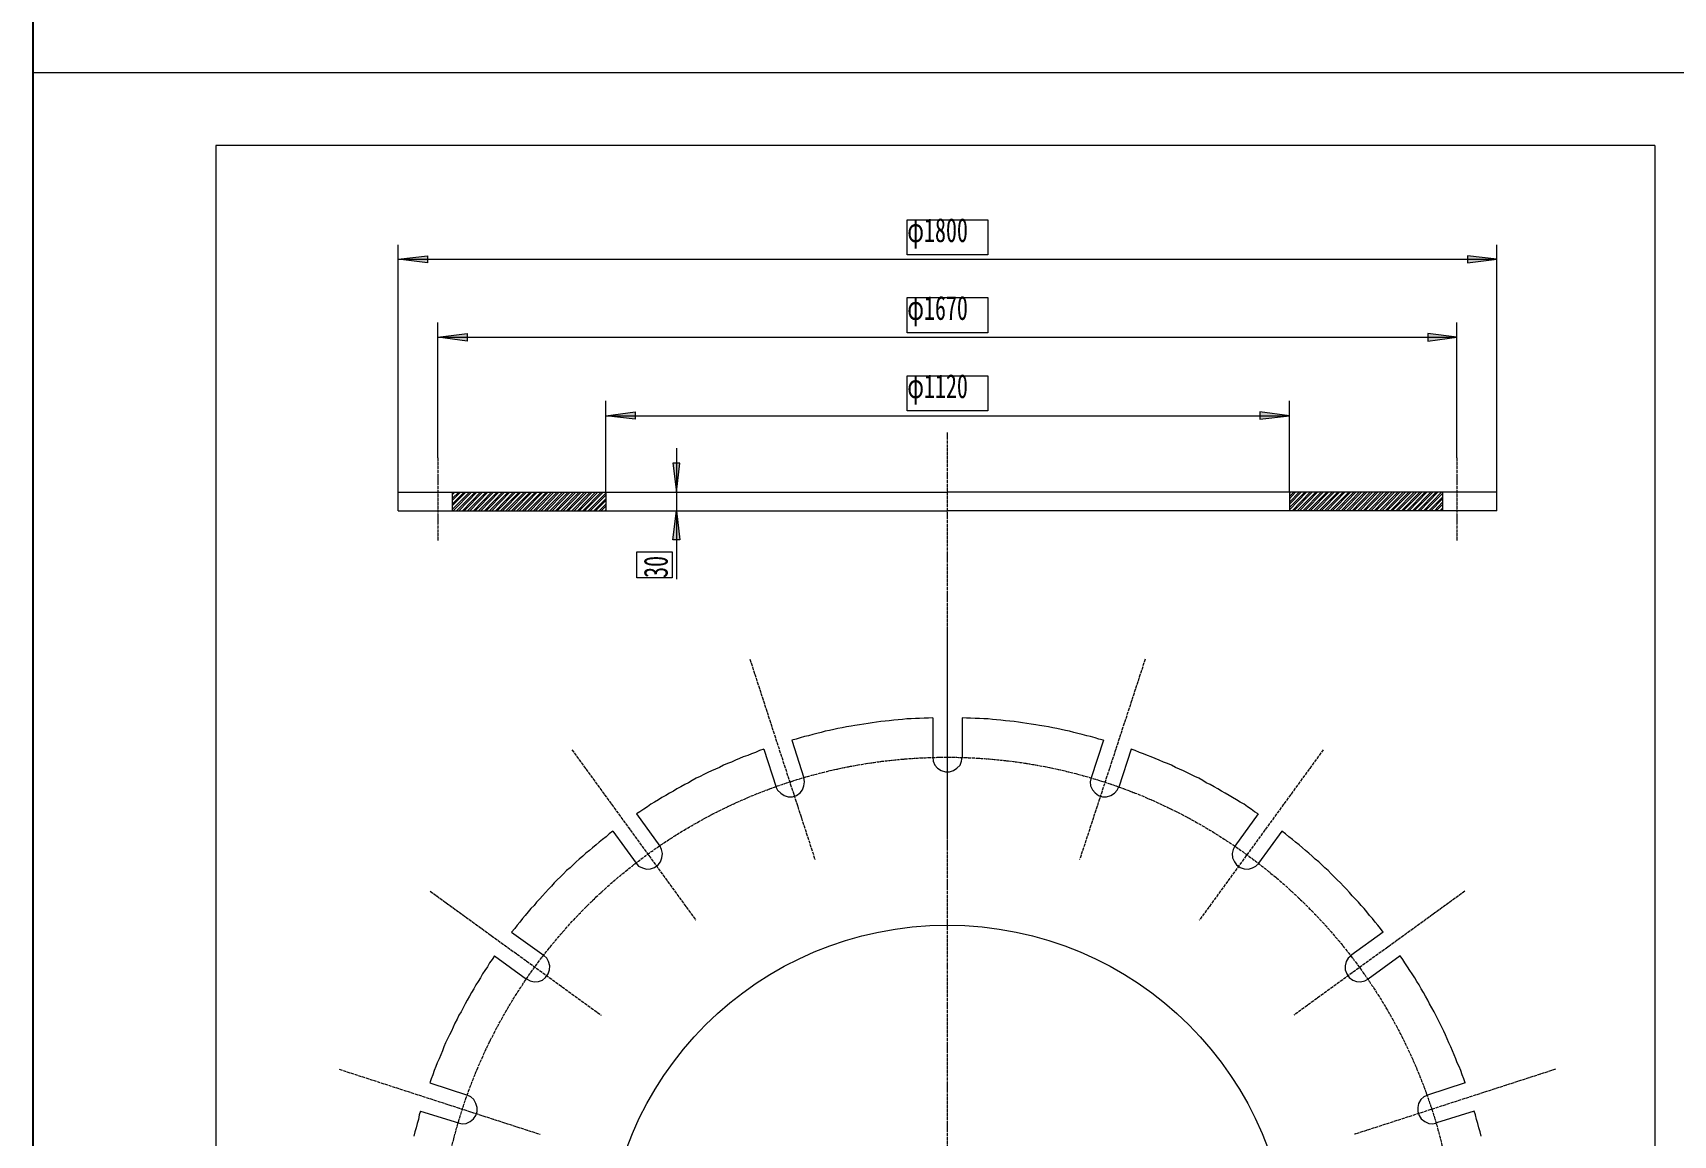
# Model space of a CAD drawing. Header units: millimetres. Extents: x -23892 to 57527, y -540 to 34444.
# Drawn here: x 24189 to 33067, y 17238 to 23207 of the extents above; entities that cross this region are included whole.
import ezdxf

# ---------------------------------------------------------------- set-up
doc = ezdxf.new("R2010")
doc.units = ezdxf.units.MM
for name, pattern in [('AI-Linetype-1', [21.479999, 16.98, -2.1, 0.3, -2.1]), ('AI-Linetype-14', [21.479999, 16.98, -2.1, 0.3, -2.1]), ('AI-Linetype-15', [21.479999, 16.98, -2.1, 0.3, -2.1]), ('AI-Linetype-16', [21.479999, 16.98, -2.1, 0.3, -2.1]), ('AI-Linetype-17', [21.479999, 16.98, -2.1, 0.3, -2.1]), ('AI-Linetype-18', [21.479999, 16.98, -2.1, 0.3, -2.1]), ('AI-Linetype-19', [21.479999, 16.98, -2.1, 0.3, -2.1]), ('AI-Linetype-2', [21.479999, 16.98, -2.1, 0.3, -2.1]), ('AI-Linetype-20', [21.479999, 16.98, -2.1, 0.3, -2.1]), ('AI-Linetype-21', [21.479999, 16.98, -2.1, 0.3, -2.1]), ('AI-Linetype-22', [21.479999, 16.98, -2.1, 0.3, -2.1]), ('AI-Linetype-24', [21.479999, 16.98, -2.1, 0.3, -2.1]), ('AI-Linetype-25', [21.479999, 16.98, -2.1, 0.3, -2.1]), ('AI-Linetype-26', [21.479999, 16.98, -2.1, 0.3, -2.1])]:
    doc.linetypes.add(name, pattern=pattern)
doc.layers.add('CAXA3', color=7, linetype='Continuous', lineweight=25)
doc.layers.add('图层 1', color=7, linetype='Continuous')
doc.styles.get("Standard").update_dxf_attribs({"font": ''})
doc.styles.get('Standard').set_extended_font_data('FangSong')

msp = doc.modelspace()

# ---------------------------------------------------------------- hatches: boundary and pattern name
at = {"layer": '图层 1', "lineweight": 0}
for points in [[(26325.4093, 21999.8562), (26325.4093, 21961.7841), (26165.9945, 21980.8201)], [(31953.1868, 21999.8562), (31953.1868, 21961.7841), (32112.6017, 21980.8201)], [(26539.5891, 21578.6618), (26539.5891, 21538.2077), (26380.1355, 21559.6257)], [(31739.007, 21578.6618), (31739.007, 21538.2077), (31896.0593, 21559.6257)], [(27448.5945, 21155.0854), (27448.5945, 21114.6313), (27289.1409, 21133.6868)], [(30830.0016, 21155.0854), (30830.0016, 21114.6313), (30989.4552, 21133.6868)], [(27691.3187, 20876.671), (27653.2466, 20876.671), (27672.2633, 20719.6187)], [(27691.3187, 20462.6223), (27653.2466, 20462.6223), (27672.2633, 20619.6746)]]:
    msp.add_hatch(color=7, dxfattribs=at).paths.add_polyline_path(points)

# ---------------------------------------------------------------- linework, layer by layer
at = {"layer": 'CAXA3', "linetype": 'Continuous', "lineweight": 25}
msp.add_line((24188.5301, 32814.3481), (24188.5301, -539.7596), dxfattribs=at)
at = {"layer": '图层 1', "color": 7, "lineweight": 0, "true_color": 0xffffff}
for p, q in [((24188.5301, -539.7596), (24188.5301, 22992.1516)), ((24188.5301, 22992.1516), (57526.7776, 22992.1516)), ((25178.4436, 22597.139), (25178.4436, 11424.8933)), ((32966.8809, 22597.139), (25178.4436, 22597.139)), ((32966.8809, 22597.139), (32966.8809, 11424.8933)), ((26165.9945, 20619.6746), (26165.9945, 22059.3463)), ((32112.6017, 20719.6187), (32112.6017, 22059.3463)), ((26165.9945, 21980.8201), (26325.4093, 21999.8562)), ((26165.9945, 21980.8201), (32112.6017, 21980.8201)), ((26325.4093, 21961.7841), (26165.9945, 21980.8201)), ((26325.4093, 21999.8562), (26325.4093, 21961.7841)), ((31953.1868, 21999.8562), (31953.1868, 21961.7841)), ((32112.6017, 21980.8201), (31953.1868, 21999.8562)), ((31953.1868, 21961.7841), (32112.6017, 21980.8201)), ((26380.1355, 20905.2348), (26380.1355, 21638.1518)), ((26380.1355, 21559.6257), (26539.5891, 21578.6618)), ((26539.5891, 21578.6618), (26539.5891, 21538.2077)), ((31739.007, 21578.6618), (31739.007, 21538.2077)), ((31896.0593, 21559.6257), (31739.007, 21578.6618)), ((31896.0593, 20905.2348), (31896.0593, 21638.1518)), ((26380.1355, 21559.6257), (31896.0593, 21559.6257)), ((26539.5891, 21538.2077), (26380.1355, 21559.6257)), ((31739.007, 21538.2077), (31896.0593, 21559.6257)), ((27289.1409, 20719.6187), (27289.1409, 21214.5755)), ((27289.1409, 21133.6868), (27448.5945, 21155.0854)), ((27289.1409, 21133.6868), (30989.4552, 21133.6868)), ((27448.5945, 21114.6313), (27289.1409, 21133.6868)), ((27448.5945, 21155.0854), (27448.5945, 21114.6313)), ((30830.0016, 21155.0854), (30830.0016, 21114.6313)), ((30989.4552, 21133.6868), (30830.0016, 21155.0854)), ((30830.0016, 21114.6313), (30989.4552, 21133.6868)), ((30989.4552, 20719.6187), (30989.4552, 21214.5755)), ((27672.2633, 20957.5791), (27672.2633, 20248.4619)), ((27691.3187, 20876.671), (27653.2466, 20876.671)), ((27653.2466, 20876.671), (27672.2633, 20719.6187)), ((27672.2633, 20719.6187), (27691.3187, 20876.671)), ((26165.9945, 20619.6746), (26165.9945, 20719.6187)), ((26165.9945, 20719.6187), (29138.0974, 20719.6187)), ((26165.9945, 20719.6187), (27750.8088, 20719.6187)), ((26458.681, 20719.6187), (26458.681, 20619.6746)), ((26458.681, 20645.8564), (26532.424, 20719.6187)), ((26458.681, 20674.4202), (26503.8796, 20719.6187)), ((26458.681, 20705.3465), (26472.9339, 20719.6187)), ((26458.681, 20626.8204), (26551.4794, 20719.6187)), ((26458.681, 20655.3842), (26522.935, 20719.6187)), ((26458.681, 20686.3105), (26494.3519, 20719.6187)), ((26458.681, 20714.8742), (26463.4449, 20719.6187)), ((26463.4449, 20619.6746), (26563.3697, 20719.6187)), ((26482.4616, 20619.6746), (26582.4251, 20719.6187)), ((26494.3519, 20619.6746), (26591.914, 20719.6187)), ((26513.4073, 20619.6746), (26610.9695, 20719.6187)), ((26522.935, 20619.6746), (26622.8597, 20719.6187)), ((26541.9517, 20619.6746), (26641.9152, 20719.6187)), ((26553.8419, 20619.6746), (26651.4041, 20719.6187)), ((26572.8974, 20619.6746), (26670.4596, 20719.6187)), ((26582.4251, 20619.6746), (26682.3498, 20719.6187)), ((26601.4418, 20619.6746), (26701.4052, 20719.6187)), ((26613.332, 20619.6746), (26710.8942, 20719.6187)), ((26632.3874, 20619.6746), (26729.9496, 20719.6187)), ((26641.9152, 20619.6746), (26741.8399, 20719.6187)), ((26660.9318, 20619.6746), (26760.8953, 20719.6187)), ((26672.8221, 20619.6746), (26770.3843, 20719.6187)), ((26691.8775, 20619.6746), (26789.4397, 20719.6187)), ((26701.4052, 20619.6746), (26801.33, 20719.6187)), ((26720.4219, 20619.6746), (26820.3854, 20719.6187)), ((26729.9496, 20619.6746), (26829.8744, 20719.6187)), ((26749.0051, 20619.6746), (26848.9298, 20719.6187)), ((26760.8953, 20619.6746), (26860.8201, 20719.6187)), ((26779.912, 20619.6746), (26879.8755, 20719.6187)), ((26789.4397, 20619.6746), (26889.3645, 20719.6187)), ((26808.4951, 20619.6746), (26908.4199, 20719.6187)), ((26820.3854, 20619.6746), (26917.9476, 20719.6187)), ((26839.4021, 20619.6746), (26939.3656, 20719.6187)), ((26848.9298, 20619.6746), (26948.8546, 20719.6187)), ((26867.9852, 20619.6746), (26967.91, 20719.6187)), ((26879.8755, 20619.6746), (26977.4377, 20719.6187)), ((26898.8922, 20619.6746), (26996.4544, 20719.6187)), ((26908.4199, 20619.6746), (27008.3446, 20719.6187)), ((26927.4753, 20619.6746), (27027.4001, 20719.6187)), ((26939.3656, 20619.6746), (27036.9278, 20719.6187)), ((26958.3823, 20619.6746), (27055.9445, 20719.6187)), ((26967.91, 20619.6746), (27067.8347, 20719.6187)), ((26986.9654, 20619.6746), (27086.8901, 20719.6187)), ((26998.8557, 20619.6746), (27096.4179, 20719.6187)), ((27017.8724, 20619.6746), (27115.4345, 20719.6187)), ((27027.4001, 20619.6746), (27127.3248, 20719.6187)), ((27046.4555, 20619.6746), (27146.3802, 20719.6187)), ((27058.3457, 20619.6746), (27155.9079, 20719.6187)), ((27077.3624, 20619.6746), (27174.9246, 20719.6187)), ((27086.8901, 20619.6746), (27186.8149, 20719.6187)), ((27105.9456, 20619.6746), (27205.8703, 20719.6187)), ((27117.8358, 20619.6746), (27215.398, 20719.6187)), ((27136.8525, 20619.6746), (27234.4147, 20719.6187)), ((27146.3802, 20619.6746), (27246.305, 20719.6187)), ((27165.4356, 20619.6746), (27265.3604, 20719.6187)), ((27174.9246, 20619.6746), (27274.8881, 20719.6187)), ((27193.98, 20619.6746), (27289.1409, 20714.8742)), ((27205.8703, 20619.6746), (27289.1409, 20702.9646)), ((27289.1409, 20719.6187), (27289.1409, 20619.6746)), ((32112.6017, 20719.6187), (29138.0974, 20719.6187)), ((30989.4552, 20719.6187), (30989.4552, 20619.6746)), ((31072.7258, 20719.6187), (30989.4552, 20636.3481)), ((31041.7802, 20719.6187), (30989.4552, 20664.8925)), ((31013.2358, 20719.6187), (30989.4552, 20695.8382)), ((31082.2535, 20719.6187), (30989.4552, 20624.4385)), ((31053.6704, 20719.6187), (30989.4552, 20655.3842)), ((31022.7635, 20719.6187), (30989.4552, 20683.9285)), ((30994.1803, 20719.6187), (30989.4552, 20714.8742)), ((31101.2702, 20719.6187), (31003.708, 20619.6746)), ((31113.1605, 20719.6187), (31013.2358, 20619.6746)), ((31132.2159, 20719.6187), (31032.2912, 20619.6746)), ((31141.7436, 20719.6187), (31044.1814, 20619.6746)), ((31160.7603, 20719.6187), (31063.1981, 20619.6746)), ((31172.6506, 20719.6187), (31072.7258, 20619.6746)), ((31191.706, 20719.6187), (31091.7813, 20619.6746)), ((31201.2337, 20719.6187), (31101.2702, 20619.6746)), ((31220.2504, 20719.6187), (31120.3257, 20619.6746)), ((31232.1407, 20719.6187), (31132.2159, 20619.6746)), ((31251.1961, 20719.6187), (31151.2713, 20619.6746)), ((31260.7238, 20719.6187), (31160.7603, 20619.6746)), ((31279.7405, 20719.6187), (31179.8157, 20619.6746)), ((31289.2682, 20719.6187), (31191.706, 20619.6746)), ((31310.6862, 20719.6187), (31210.7614, 20619.6746)), ((31320.2139, 20719.6187), (31220.2504, 20619.6746)), ((31339.2306, 20719.6187), (31239.3058, 20619.6746)), ((31348.7583, 20719.6187), (31251.1961, 20619.6746)), ((31367.8137, 20719.6187), (31270.2515, 20619.6746)), ((31379.704, 20719.6187), (31279.7405, 20619.6746)), ((31398.7207, 20719.6187), (31298.7959, 20619.6746)), ((31408.2484, 20719.6187), (31310.6862, 20619.6746)), ((31427.3038, 20719.6187), (31329.7416, 20619.6746)), ((31439.1941, 20719.6187), (31339.2306, 20619.6746)), ((31458.2107, 20719.6187), (31358.286, 20619.6746)), ((31467.7385, 20719.6187), (31370.1763, 20619.6746)), ((31486.7939, 20719.6187), (31389.2317, 20619.6746)), ((31498.6841, 20719.6187), (31398.7207, 20619.6746)), ((31517.7008, 20719.6187), (31417.7761, 20619.6746)), ((31527.2285, 20719.6187), (31429.6663, 20619.6746)), ((31546.284, 20719.6187), (31448.7218, 20619.6746)), ((31558.1742, 20719.6187), (31458.2107, 20619.6746)), ((31577.1909, 20719.6187), (31477.2662, 20619.6746)), ((31586.7186, 20719.6187), (31489.1564, 20619.6746)), ((31605.774, 20719.6187), (31508.2119, 20619.6746)), ((31617.6643, 20719.6187), (31517.7008, 20619.6746)), ((31636.681, 20719.6187), (31536.7562, 20619.6746)), ((31646.2087, 20719.6187), (31546.284, 20619.6746)), ((31665.2641, 20719.6187), (31565.3006, 20619.6746)), ((31677.1544, 20719.6187), (31577.1909, 20619.6746)), ((31696.1711, 20719.6187), (31596.2463, 20619.6746)), ((31705.6988, 20719.6187), (31605.774, 20619.6746)), ((31724.7542, 20719.6187), (31624.7907, 20619.6746)), ((31734.2432, 20719.6187), (31636.681, 20619.6746)), ((31755.6612, 20719.6187), (31655.7364, 20619.6746)), ((31765.1889, 20719.6187), (31665.2641, 20619.6746)), ((31784.2443, 20719.6187), (31684.2808, 20619.6746)), ((31793.7333, 20719.6187), (31696.1711, 20619.6746)), ((31812.7887, 20719.6187), (31715.2265, 20619.6746)), ((31817.5525, 20712.4923), (31724.7542, 20619.6746)), ((31817.5525, 20693.4563), (31743.7709, 20619.6746)), ((31817.5525, 20719.6187), (31817.5525, 20619.6746)), ((32112.6017, 20619.6746), (32112.6017, 20719.6187)), ((26165.9945, 20619.6746), (29138.0974, 20619.6746)), ((26165.9945, 20619.6746), (27750.8088, 20619.6746)), ((27224.9257, 20619.6746), (27289.1409, 20683.9285)), ((27234.4147, 20619.6746), (27289.1409, 20674.4202)), ((27253.4701, 20619.6746), (27289.1409, 20655.3842)), ((27265.3604, 20619.6746), (27289.1409, 20643.4745)), ((27284.4158, 20619.6746), (27289.1409, 20624.4385)), ((27653.2466, 20462.6223), (27672.2633, 20619.6746)), ((27672.2633, 20619.6746), (27691.3187, 20462.6223)), ((32112.6017, 20619.6746), (29138.0974, 20619.6746)), ((31817.5525, 20683.9285), (31755.6612, 20619.6746)), ((31817.5525, 20664.8925), (31774.7166, 20619.6746)), ((31817.5525, 20653.0022), (31784.2443, 20619.6746)), ((31817.5525, 20633.9662), (31803.261, 20619.6746)), ((31817.5525, 20624.4385), (31815.1513, 20619.6746)), ((27691.3187, 20462.6223), (27653.2466, 20462.6223)), ((28569.3784, 19444.1645), (28545.5979, 19439.4006)), ((28593.1977, 19448.909), (28569.3784, 19444.1645)), ((28616.9782, 19453.6728), (28593.1977, 19448.909)), ((28638.3962, 19456.0547), (28616.9782, 19453.6728)), ((28662.1768, 19460.8186), (28638.3962, 19456.0547)), ((28685.996, 19463.2005), (28662.1768, 19460.8186)), ((28709.7766, 19467.9644), (28685.996, 19463.2005)), ((28731.1945, 19470.3269), (28709.7766, 19467.9644)), ((28754.9751, 19475.0908), (28731.1945, 19470.3269)), ((28778.7944, 19477.4727), (28754.9751, 19475.0908)), ((28802.5749, 19479.8547), (28778.7944, 19477.4727)), ((28823.9929, 19482.2366), (28802.5749, 19479.8547)), ((28847.8122, 19484.6185), (28823.9929, 19482.2366)), ((28871.5927, 19487.0004), (28847.8122, 19484.6185)), ((28895.3732, 19489.363), (28871.5927, 19487.0004)), ((28919.1925, 19491.7449), (28895.3732, 19489.363)), ((28942.9731, 19491.7449), (28919.1925, 19491.7449)), ((28966.7923, 19494.1269), (28942.9731, 19491.7449)), ((28988.2103, 19494.1269), (28966.7923, 19494.1269)), ((29011.9908, 19496.5088), (28988.2103, 19494.1269)), ((29035.7714, 19496.5088), (29011.9908, 19496.5088)), ((29059.5907, 19498.8907), (29035.7714, 19496.5088)), ((29059.5907, 19498.8907), (29059.5907, 19282.3483)), ((29219.0055, 19498.8907), (29219.0055, 19282.3483)), ((29242.8248, 19496.5088), (29219.0055, 19498.8907)), ((29264.2427, 19496.5088), (29242.8248, 19496.5088)), ((29288.0233, 19494.1269), (29264.2427, 19496.5088)), ((29311.8038, 19494.1269), (29288.0233, 19494.1269)), ((29335.6231, 19491.7449), (29311.8038, 19494.1269)), ((29359.4036, 19491.7449), (29335.6231, 19491.7449)), ((29383.2229, 19489.363), (29359.4036, 19491.7449)), ((29404.6409, 19487.0004), (29383.2229, 19489.363)), ((29428.4214, 19484.6185), (29404.6409, 19487.0004)), ((29452.202, 19482.2366), (29428.4214, 19484.6185)), ((29476.0213, 19479.8547), (29452.202, 19482.2366)), ((29499.8018, 19477.4727), (29476.0213, 19479.8547)), ((29523.6211, 19475.0908), (29499.8018, 19477.4727)), ((29545.039, 19470.3269), (29523.6211, 19475.0908)), ((29568.8196, 19467.9644), (29545.039, 19470.3269)), ((29592.6001, 19463.2005), (29568.8196, 19467.9644)), ((29616.4194, 19460.8186), (29592.6001, 19463.2005)), ((29637.8374, 19456.0547), (29616.4194, 19460.8186)), ((29661.6179, 19453.6728), (29637.8374, 19456.0547)), ((29685.3985, 19448.9283), (29661.6179, 19453.6728)), ((29709.2177, 19444.1645), (29685.3985, 19448.9283)), ((29730.6357, 19439.4006), (29709.2177, 19444.1645)), ((28319.5278, 19382.2925), (28295.7473, 19377.5286)), ((28295.7473, 19377.5286), (28362.3638, 19172.8765)), ((28340.9458, 19389.4189), (28319.5278, 19382.2925)), ((28364.7263, 19396.5647), (28340.9458, 19389.4189)), ((28386.1443, 19401.3285), (28364.7263, 19396.5647)), ((28409.9636, 19408.4743), (28386.1443, 19401.3285)), ((28431.3816, 19413.2188), (28409.9636, 19408.4743)), ((28455.1621, 19417.9826), (28431.3816, 19413.2188)), ((28476.5801, 19425.1284), (28455.1621, 19417.9826)), ((28500.3606, 19429.8729), (28476.5801, 19425.1284)), ((28524.1799, 19434.6368), (28500.3606, 19429.8729)), ((28545.5979, 19439.4006), (28524.1799, 19434.6368)), ((29754.4163, 19434.6368), (29730.6357, 19439.4006)), ((29778.2355, 19429.8729), (29754.4163, 19434.6368)), ((29799.6535, 19425.1284), (29778.2355, 19429.8729)), ((29823.4341, 19417.9826), (29799.6535, 19425.1284)), ((29844.852, 19413.2188), (29823.4341, 19417.9826)), ((29868.6326, 19408.4743), (29844.852, 19413.2188)), ((29892.4518, 19401.3285), (29868.6326, 19408.4743)), ((29913.8698, 19396.5647), (29892.4518, 19401.3285)), ((29937.6504, 19389.4382), (29913.8698, 19396.5647)), ((29982.8489, 19377.5286), (29916.2324, 19172.8765)), ((29959.0684, 19382.2925), (29937.6504, 19389.4382)), ((29982.8489, 19377.5286), (29959.0684, 19382.2925)), ((27991.1317, 19268.0761), (27969.7137, 19258.5484)), ((28012.5497, 19277.5845), (27991.1317, 19268.0761)), ((28033.9677, 19287.1122), (28012.5497, 19277.5845)), ((28057.7869, 19294.2386), (28033.9677, 19287.1122)), ((28079.1662, 19303.7663), (28057.7869, 19294.2386)), ((28100.5842, 19310.8927), (28079.1662, 19303.7663)), ((28122.0021, 19320.4204), (28100.5842, 19310.8927)), ((28145.8214, 19327.5662), (28122.0021, 19320.4204)), ((28145.8214, 19327.5662), (28212.4379, 19122.9141)), ((29059.5907, 19284.7303), (29061.9532, 19263.3123)), ((29214.2416, 19263.3123), (29219.0055, 19284.7303)), ((30132.7748, 19327.5662), (30066.1582, 19122.9141)), ((30154.1927, 19320.4204), (30132.7748, 19327.5662)), ((30178.012, 19310.8927), (30154.1927, 19320.4204)), ((30199.43, 19303.7663), (30178.012, 19310.8927)), ((30220.8092, 19294.2386), (30199.43, 19303.7663)), ((30242.2272, 19287.1122), (30220.8092, 19294.2386)), ((30263.6452, 19277.5845), (30242.2272, 19287.1122)), ((30285.0632, 19268.0761), (30263.6452, 19277.5845)), ((30308.8824, 19258.5484), (30285.0632, 19268.0761)), ((27800.7712, 19180.0223), (27779.3532, 19170.514)), ((27819.8266, 19191.9126), (27800.7712, 19180.0223)), ((27841.2058, 19201.4403), (27819.8266, 19191.9126)), ((27862.6238, 19210.9486), (27841.2058, 19201.4403)), ((27884.0418, 19220.4763), (27862.6238, 19210.9486)), ((27905.4598, 19230.004), (27884.0418, 19220.4763)), ((27926.8778, 19241.8943), (27905.4598, 19230.004)), ((27948.2957, 19251.4027), (27926.8778, 19241.8943)), ((27969.7137, 19258.5484), (27948.2957, 19251.4027)), ((29061.9532, 19263.3123), (29071.4809, 19241.8943)), ((29071.4809, 19241.8943), (29085.7725, 19225.2402)), ((29085.7725, 19225.2402), (29104.7892, 19213.3306)), ((29104.7892, 19213.3306), (29128.6085, 19206.2041)), ((29128.6085, 19206.2041), (29149.9877, 19206.2041)), ((29149.9877, 19206.2041), (29171.4057, 19213.3306)), ((29171.4057, 19213.3306), (29190.4611, 19225.2402)), ((29190.4611, 19225.2402), (29207.1152, 19241.8943)), ((29207.1152, 19241.8943), (29214.2416, 19263.3123)), ((30330.3004, 19251.4027), (30308.8824, 19258.5484)), ((30351.7184, 19241.8943), (30330.3004, 19251.4027)), ((30373.1364, 19230.004), (30351.7184, 19241.8943)), ((30394.5544, 19220.4763), (30373.1364, 19230.004)), ((30415.9723, 19210.9486), (30394.5544, 19220.4763)), ((30434.989, 19201.4403), (30415.9723, 19210.9486)), ((30456.407, 19191.9126), (30434.989, 19201.4403)), ((30477.825, 19180.0223), (30456.407, 19191.9126)), ((30499.243, 19170.514), (30477.825, 19180.0223)), ((27634.1912, 19089.6059), (27615.1745, 19077.6963)), ((27655.6092, 19101.4962), (27634.1912, 19089.6059)), ((27674.6646, 19113.3864), (27655.6092, 19101.4962)), ((27696.0826, 19125.2961), (27674.6646, 19113.3864)), ((27717.5005, 19137.1863), (27696.0826, 19125.2961)), ((27736.5172, 19146.714), (27717.5005, 19137.1863)), ((27757.9352, 19158.6043), (27736.5172, 19146.714)), ((27779.3532, 19170.514), (27757.9352, 19158.6043)), ((28210.0753, 19125.2961), (28219.5643, 19106.26)), ((28219.5643, 19106.26), (28236.2572, 19089.6059)), ((28236.2572, 19089.6059), (28255.2739, 19077.6963)), ((28321.8904, 19077.6963), (28340.9458, 19091.9685)), ((28340.9458, 19091.9685), (28355.2373, 19108.6419)), ((28355.2373, 19108.6419), (28362.3638, 19130.0599)), ((28364.7263, 19151.4585), (28362.3638, 19175.2584)), ((28362.3638, 19130.0599), (28364.7263, 19151.4585)), ((29916.2324, 19175.2584), (29911.4685, 19151.4585)), ((29911.4685, 19151.4585), (29913.8698, 19130.0599)), ((29913.8698, 19130.0599), (29923.3588, 19108.6419)), ((29923.3588, 19108.6419), (29937.6504, 19091.9685)), ((29937.6504, 19091.9685), (29956.7058, 19077.6963)), ((30023.3223, 19077.6963), (30042.339, 19089.6059)), ((30042.339, 19089.6059), (30056.6305, 19106.26)), ((30056.6305, 19106.26), (30066.1582, 19125.2961)), ((30520.6609, 19158.6043), (30499.243, 19170.514)), ((30539.6776, 19146.714), (30520.6609, 19158.6043)), ((30561.0956, 19137.1863), (30539.6776, 19146.714)), ((30582.5136, 19125.2961), (30561.0956, 19137.1863)), ((30601.569, 19113.3864), (30582.5136, 19125.2961)), ((30622.987, 19101.4962), (30601.569, 19113.3864)), ((30642.0037, 19089.6059), (30622.987, 19101.4962)), ((30663.4217, 19077.6963), (30642.0037, 19089.6059)), ((27496.1943, 19003.934), (27474.7763, 18989.6618)), ((27515.211, 19015.8242), (27496.1943, 19003.934)), ((27534.2664, 19030.1158), (27515.211, 19015.8242)), ((27553.2831, 19042.0061), (27534.2664, 19030.1158)), ((27574.7011, 19053.8963), (27553.2831, 19042.0061)), ((27593.7565, 19065.806), (27574.7011, 19053.8963)), ((27615.1745, 19077.6963), (27593.7565, 19065.806)), ((28255.2739, 19077.6963), (28276.6918, 19070.5698)), ((28276.6918, 19070.5698), (28300.4724, 19070.5698)), ((28300.4724, 19070.5698), (28321.8904, 19077.6963)), ((29956.7058, 19077.6963), (29978.1238, 19070.5698)), ((29978.1238, 19070.5698), (29999.5417, 19070.5698)), ((29999.5417, 19070.5698), (30023.3223, 19077.6963)), ((30682.4771, 19065.806), (30663.4217, 19077.6963)), ((30703.8951, 19053.8963), (30682.4771, 19065.806)), ((30722.9117, 19042.0061), (30703.8951, 19053.8963)), ((30744.3297, 19030.1158), (30722.9117, 19042.0061)), ((30763.3851, 19015.8242), (30744.3297, 19030.1158)), ((30782.4018, 19003.934), (30763.3851, 19015.8242)), ((30801.4572, 18989.6618), (30782.4018, 19003.934)), ((27474.7763, 18989.6618), (27455.7209, 18977.7521)), ((27455.7209, 18977.7521), (27581.8662, 18804.0457)), ((30820.4739, 18977.7521), (30694.3673, 18804.0457)), ((30820.4739, 18977.7521), (30801.4572, 18989.6618)), ((27253.4701, 18825.4637), (27236.816, 18811.1915)), ((27272.4868, 18839.7359), (27253.4701, 18825.4637)), ((27291.5422, 18854.0081), (27272.4868, 18839.7359)), ((27308.1964, 18870.6816), (27291.5422, 18854.0081)), ((27327.213, 18884.9538), (27308.1964, 18870.6816)), ((27327.213, 18884.9538), (27453.3584, 18711.2474)), ((30948.9818, 18884.9538), (30822.8752, 18711.2474)), ((30968.0372, 18870.6816), (30948.9818, 18884.9538)), ((30987.0539, 18854.0081), (30968.0372, 18870.6816)), ((31006.1093, 18839.7359), (30987.0539, 18854.0081)), ((31022.7635, 18825.4637), (31006.1093, 18839.7359)), ((31041.7802, 18811.1915), (31022.7635, 18825.4637)), ((27165.4356, 18749.3195), (27146.3802, 18732.6654)), ((27182.0898, 18765.9736), (27165.4356, 18749.3195)), ((27201.1065, 18780.2458), (27182.0898, 18765.9736)), ((27217.7606, 18794.518), (27201.1065, 18780.2458)), ((27236.816, 18811.1915), (27217.7606, 18794.518)), ((27591.3552, 18785.0097), (27581.8662, 18806.4277)), ((27586.5914, 18718.3738), (27593.7565, 18739.7918)), ((27596.1191, 18763.5917), (27591.3552, 18785.0097)), ((27593.7565, 18739.7918), (27596.1191, 18763.5917)), ((30684.8396, 18785.0097), (30680.0758, 18763.5917)), ((30680.0758, 18763.5917), (30682.4771, 18739.7918)), ((30682.4771, 18739.7918), (30692.0048, 18718.3738)), ((30696.7299, 18806.4277), (30684.8396, 18785.0097)), ((31060.8356, 18794.518), (31041.7802, 18811.1915)), ((31077.4897, 18780.2458), (31060.8356, 18794.518)), ((31094.1438, 18765.9736), (31077.4897, 18780.2458)), ((31113.1605, 18749.3195), (31094.1438, 18765.9736)), ((31129.8534, 18732.6654), (31113.1605, 18749.3195)), ((27060.7083, 18654.1392), (27044.0542, 18637.4658)), ((27077.3624, 18670.7934), (27060.7083, 18654.1392)), ((27096.4179, 18685.0656), (27077.3624, 18670.7934)), ((27113.072, 18701.7197), (27096.4179, 18685.0656)), ((27129.7261, 18718.3738), (27113.072, 18701.7197)), ((27146.3802, 18732.6654), (27129.7261, 18718.3738)), ((27453.3584, 18711.2474), (27467.6112, 18694.5933)), ((27467.6112, 18694.5933), (27489.0292, 18685.0656)), ((27489.0292, 18685.0656), (27510.4472, 18677.9198)), ((27510.4472, 18677.9198), (27531.8651, 18680.3017)), ((27531.8651, 18680.3017), (27553.2831, 18687.4475)), ((27553.2831, 18687.4475), (27572.3385, 18701.7197)), ((27572.3385, 18701.7197), (27586.5914, 18718.3738)), ((30692.0048, 18718.3738), (30703.8951, 18701.7197)), ((30703.8951, 18701.7197), (30722.9117, 18687.4475)), ((30722.9117, 18687.4475), (30744.3297, 18680.3017)), ((30744.3297, 18680.3017), (30768.149, 18677.9198)), ((30768.149, 18677.9198), (30789.567, 18685.0656)), ((30789.567, 18685.0656), (30808.5837, 18694.5933)), ((30808.5837, 18694.5933), (30825.2378, 18711.2474)), ((31148.87, 18718.3738), (31129.8534, 18732.6654)), ((31165.5242, 18701.7197), (31148.87, 18718.3738)), ((31182.1783, 18685.0656), (31165.5242, 18701.7197)), ((31198.8324, 18670.7934), (31182.1783, 18685.0656)), ((31215.4866, 18654.1392), (31198.8324, 18670.7934)), ((31232.1407, 18637.4658), (31215.4866, 18654.1392)), ((26979.8002, 18570.8493), (26963.1461, 18551.8132)), ((26996.4544, 18587.5034), (26979.8002, 18570.8493)), ((27010.7459, 18604.1575), (26996.4544, 18587.5034)), ((27027.4001, 18620.8116), (27010.7459, 18604.1575)), ((27044.0542, 18637.4658), (27027.4001, 18620.8116)), ((31248.8335, 18620.8116), (31232.1407, 18637.4658)), ((31265.4877, 18604.1575), (31248.8335, 18620.8116)), ((31282.1418, 18587.5034), (31265.4877, 18604.1575)), ((31298.7959, 18570.8493), (31282.1418, 18587.5034)), ((31315.45, 18551.8132), (31298.7959, 18570.8493)), ((26901.2935, 18482.7954), (26884.6393, 18466.1413)), ((26915.5463, 18499.4495), (26901.2935, 18482.7954)), ((26932.2004, 18518.4856), (26915.5463, 18499.4495)), ((26946.492, 18535.1591), (26932.2004, 18518.4856)), ((26963.1461, 18551.8132), (26946.492, 18535.1591)), ((31329.7416, 18535.1591), (31315.45, 18551.8132)), ((31346.3957, 18518.4856), (31329.7416, 18535.1591)), ((31363.0498, 18499.4495), (31346.3957, 18518.4856)), ((31377.3027, 18482.7954), (31363.0498, 18499.4495)), ((31393.9568, 18466.1413), (31377.3027, 18482.7954)), ((26825.1493, 18392.379), (26810.8577, 18375.7249)), ((26839.4021, 18411.415), (26825.1493, 18392.379)), ((26853.6937, 18428.0692), (26839.4021, 18411.415)), ((26870.3478, 18447.1052), (26853.6937, 18428.0692)), ((26884.6393, 18466.1413), (26870.3478, 18447.1052)), ((31408.2484, 18447.1052), (31393.9568, 18466.1413)), ((31422.5399, 18428.0692), (31408.2484, 18447.1052)), ((31439.1941, 18411.415), (31422.5399, 18428.0692)), ((31453.4469, 18392.379), (31439.1941, 18411.415)), ((31467.7385, 18375.7249), (31453.4469, 18392.379)), ((26796.5661, 18356.6888), (26779.912, 18337.6528)), ((26779.912, 18337.6528), (26956.0197, 18211.5268)), ((26810.8577, 18375.7249), (26796.5661, 18356.6888)), ((31496.2829, 18337.6528), (31322.5765, 18211.5268)), ((31482.03, 18356.6888), (31467.7385, 18375.7249)), ((31496.2829, 18337.6528), (31482.03, 18356.6888)), ((26687.1137, 18209.1449), (26675.2234, 18190.1088)), ((26687.1137, 18209.1449), (26860.8201, 18083.0189)), ((26970.2725, 18197.2546), (26953.6184, 18211.5268)), ((31324.9777, 18211.5268), (31308.3236, 18197.2546)), ((31589.0812, 18209.1449), (31415.3748, 18083.0189)), ((31603.3727, 18190.1088), (31589.0812, 18209.1449)), ((26634.75, 18130.6187), (26622.8597, 18111.5827)), ((26649.0416, 18149.6548), (26634.75, 18130.6187)), ((26660.9318, 18171.0728), (26649.0416, 18149.6548)), ((26675.2234, 18190.1088), (26660.9318, 18171.0728)), ((26979.8002, 18178.2186), (26970.2725, 18197.2546)), ((26977.4377, 18111.5827), (26984.5641, 18133.0007)), ((26986.9654, 18154.4187), (26979.8002, 18178.2186)), ((26984.5641, 18133.0007), (26986.9654, 18154.4187)), ((31296.3946, 18178.2186), (31291.6308, 18154.4187)), ((31291.6308, 18154.4187), (31291.6308, 18133.0007)), ((31291.6308, 18133.0007), (31301.1585, 18111.5827)), ((31308.3236, 18197.2546), (31296.3946, 18178.2186)), ((31615.263, 18171.0728), (31603.3727, 18190.1088)), ((31629.5546, 18149.6548), (31615.263, 18171.0728)), ((31641.4449, 18130.6187), (31629.5546, 18149.6548)), ((31653.3351, 18111.5827), (31641.4449, 18130.6187)), ((26575.2599, 18030.6746), (26563.3697, 18011.6386)), ((26587.1889, 18052.0926), (26575.2599, 18030.6746)), ((26599.0792, 18071.1287), (26587.1889, 18052.0926)), ((26610.9695, 18090.1647), (26599.0792, 18071.1287)), ((26622.8597, 18111.5827), (26610.9695, 18090.1647)), ((26860.8201, 18085.4009), (26879.8755, 18073.5106)), ((26879.8755, 18073.5106), (26901.2935, 18068.7467)), ((26901.2935, 18068.7467), (26925.074, 18071.1287)), ((26925.074, 18071.1287), (26946.492, 18078.2744)), ((26946.492, 18078.2744), (26963.1461, 18092.5466)), ((26963.1461, 18092.5466), (26977.4377, 18111.5827)), ((31301.1585, 18111.5827), (31313.0487, 18092.5466)), ((31313.0487, 18092.5466), (31332.1042, 18078.2744)), ((31332.1042, 18078.2744), (31353.5221, 18071.1287)), ((31353.5221, 18071.1287), (31374.9401, 18068.7467)), ((31374.9401, 18068.7467), (31398.7207, 18073.5106)), ((31398.7207, 18073.5106), (31417.7761, 18085.4009)), ((31667.6267, 18090.1647), (31653.3351, 18111.5827)), ((31679.517, 18071.1287), (31667.6267, 18090.1647)), ((31691.4072, 18052.0926), (31679.517, 18071.1287)), ((31703.3362, 18030.6746), (31691.4072, 18052.0926)), ((31715.2265, 18011.6386), (31703.3362, 18030.6746)), ((26527.6988, 17949.7666), (26518.1711, 17928.3486)), ((26539.5891, 17968.8026), (26527.6988, 17949.7666)), ((26551.4794, 17990.2206), (26539.5891, 17968.8026)), ((26563.3697, 18011.6386), (26551.4794, 17990.2206)), ((31727.1168, 17990.2206), (31715.2265, 18011.6386)), ((31739.007, 17968.8026), (31727.1168, 17990.2206)), ((31748.5348, 17949.7666), (31739.007, 17968.8026)), ((31760.425, 17928.3486), (31748.5348, 17949.7666)), ((26484.8629, 17866.4766), (26472.9339, 17845.0586)), ((26494.3519, 17887.8946), (26484.8629, 17866.4766)), ((26506.2809, 17906.9306), (26494.3519, 17887.8946)), ((26518.1711, 17928.3486), (26506.2809, 17906.9306)), ((31772.3153, 17906.9306), (31760.425, 17928.3486)), ((31781.843, 17887.8946), (31772.3153, 17906.9306)), ((31793.7333, 17866.4766), (31781.843, 17887.8946)), ((31803.261, 17845.0586), (31793.7333, 17866.4766)), ((26432.4992, 17759.406), (26422.9715, 17737.9881)), ((26444.3895, 17780.824), (26432.4992, 17759.406)), ((26453.9172, 17802.242), (26444.3895, 17780.824)), ((26463.4449, 17823.6406), (26453.9172, 17802.242)), ((26472.9339, 17845.0586), (26463.4449, 17823.6406)), ((31815.1513, 17823.6406), (31803.261, 17845.0586)), ((31824.679, 17802.242), (31815.1513, 17823.6406)), ((31834.2067, 17780.824), (31824.679, 17802.242)), ((31843.7344, 17759.406), (31834.2067, 17780.824)), ((31853.2234, 17737.9881), (31843.7344, 17759.406)), ((26396.7897, 17673.7341), (26387.3007, 17652.3161)), ((26406.3174, 17695.1521), (26396.7897, 17673.7341)), ((26413.4438, 17716.5701), (26406.3174, 17695.1521)), ((26422.9715, 17737.9881), (26413.4438, 17716.5701)), ((31862.7511, 17716.5701), (31853.2234, 17737.9881)), ((31872.2788, 17695.1521), (31862.7511, 17716.5701)), ((31881.8065, 17673.7341), (31872.2788, 17695.1521)), ((31891.2955, 17652.3161), (31881.8065, 17673.7341)), ((26361.1189, 17588.0622), (26353.9537, 17564.2817)), ((26370.6466, 17609.4802), (26361.1189, 17588.0622)), ((26377.773, 17630.8982), (26370.6466, 17609.4802)), ((26387.3007, 17652.3161), (26377.773, 17630.8982)), ((31898.4606, 17630.8982), (31891.2955, 17652.3161)), ((31907.9496, 17609.4802), (31898.4606, 17630.8982)), ((31917.4773, 17588.0622), (31907.9496, 17609.4802)), ((31924.6424, 17564.2817), (31917.4773, 17588.0622)), ((26344.4647, 17542.8637), (26337.2996, 17521.4457)), ((26337.2996, 17521.4457), (26541.9517, 17454.8098)), ((26353.9537, 17564.2817), (26344.4647, 17542.8637)), ((31941.2966, 17521.4457), (31736.6445, 17454.8098)), ((31934.1314, 17542.8637), (31924.6424, 17564.2817)), ((31941.2966, 17521.4457), (31934.1314, 17542.8637)), ((26558.6058, 17445.3015), (26539.5891, 17454.8098)), ((26575.2599, 17431.0099), (26558.6058, 17445.3015)), ((26587.1889, 17409.5919), (26575.2599, 17431.0099)), ((26594.3153, 17388.174), (26587.1889, 17409.5919)), ((31689.0447, 17409.5919), (31684.2808, 17388.174)), ((31700.9349, 17431.0099), (31689.0447, 17409.5919)), ((31717.5891, 17445.3015), (31700.9349, 17431.0099)), ((31739.007, 17454.8098), (31717.5891, 17445.3015)), ((26275.4469, 17323.9394), (26268.3205, 17302.5214)), ((26280.2108, 17347.7199), (26275.4469, 17323.9394)), ((26287.3372, 17369.1379), (26280.2108, 17347.7199)), ((26287.3372, 17369.1379), (26491.9893, 17304.9033)), ((26556.2432, 17312.0298), (26572.8974, 17326.3213)), ((26572.8974, 17326.3213), (26587.1889, 17345.3574)), ((26587.1889, 17345.3574), (26594.3153, 17366.756)), ((26594.3153, 17366.756), (26594.3153, 17388.174)), ((31684.2808, 17388.174), (31684.2808, 17366.756)), ((31684.2808, 17366.756), (31691.4072, 17345.3574)), ((31691.4072, 17345.3574), (31703.3362, 17326.3213)), ((31703.3362, 17326.3213), (31722.3529, 17312.0298)), ((31988.8577, 17369.1379), (31786.6069, 17304.9033)), ((31996.0228, 17347.7199), (31988.8577, 17369.1379)), ((32003.1492, 17323.9394), (31996.0228, 17347.7199)), ((32010.2756, 17302.5214), (32003.1492, 17323.9394)), ((26256.3915, 17257.3035), (26251.6664, 17233.5036)), ((26263.5567, 17278.7215), (26256.3915, 17257.3035)), ((26268.3205, 17302.5214), (26263.5567, 17278.7215)), ((26489.6267, 17304.9033), (26513.4073, 17300.1395)), ((26513.4073, 17300.1395), (26534.8253, 17302.5214)), ((26534.8253, 17302.5214), (26556.2432, 17312.0298)), ((31722.3529, 17312.0298), (31743.7709, 17302.5214)), ((31743.7709, 17302.5214), (31765.1889, 17300.1395)), ((31765.1889, 17300.1395), (31788.9694, 17304.9033)), ((32015.0395, 17278.7215), (32010.2756, 17302.5214)), ((32022.2046, 17257.3035), (32015.0395, 17278.7215)), ((32026.9298, 17233.5036), (32022.2046, 17257.3035))]:
    msp.add_line(p, q, dxfattribs=at)
at = {"layer": '图层 1', "lineweight": 0}
for p, q in [((28921.5551, 22194.9806), (28921.5551, 22194.9806)), ((28921.5551, 22004.6201), (28921.5551, 22194.9806)), ((28921.5551, 22194.9806), (29357.0411, 22194.9806)), ((29357.0411, 22194.9806), (29357.0411, 22004.6201)), ((26165.9945, 21980.8201), (26325.4093, 21999.8562)), ((26325.4093, 21961.7841), (26165.9945, 21980.8201)), ((26325.4093, 21999.8562), (26325.4093, 21961.7841)), ((29357.0411, 22004.6201), (28921.5551, 22004.6201)), ((31953.1868, 21999.8562), (31953.1868, 21961.7841)), ((32112.6017, 21980.8201), (31953.1868, 21999.8562)), ((31953.1868, 21961.7841), (32112.6017, 21980.8201)), ((28921.5551, 21773.7861), (28921.5551, 21773.7861)), ((28921.5551, 21583.4256), (28921.5551, 21773.7861)), ((28921.5551, 21773.7861), (29357.0411, 21773.7861)), ((29357.0411, 21773.7861), (29357.0411, 21583.4256)), ((26380.1355, 21559.6257), (26539.5891, 21578.6618)), ((26539.5891, 21578.6618), (26539.5891, 21538.2077)), ((29357.0411, 21583.4256), (28921.5551, 21583.4256)), ((31739.007, 21578.6618), (31739.007, 21538.2077)), ((31896.0593, 21559.6257), (31739.007, 21578.6618)), ((26539.5891, 21538.2077), (26380.1355, 21559.6257)), ((31739.007, 21538.2077), (31896.0593, 21559.6257)), ((28921.5551, 21350.2291), (28921.5551, 21350.2291)), ((28921.5551, 21159.8492), (28921.5551, 21350.2291)), ((28921.5551, 21350.2291), (29357.0411, 21350.2291)), ((29357.0411, 21350.2291), (29357.0411, 21159.8492)), ((27289.1409, 21133.6868), (27448.5945, 21155.0854)), ((27448.5945, 21114.6313), (27289.1409, 21133.6868)), ((27448.5945, 21155.0854), (27448.5945, 21114.6313)), ((29357.0411, 21159.8492), (28921.5551, 21159.8492)), ((30830.0016, 21155.0854), (30830.0016, 21114.6313)), ((30989.4552, 21133.6868), (30830.0016, 21155.0854)), ((30830.0016, 21114.6313), (30989.4552, 21133.6868)), ((27691.3187, 20876.671), (27653.2466, 20876.671)), ((27653.2466, 20876.671), (27672.2633, 20719.6187)), ((27672.2633, 20719.6187), (27691.3187, 20876.671)), ((27653.2466, 20462.6223), (27672.2633, 20619.6746)), ((27672.2633, 20619.6746), (27691.3187, 20462.6223)), ((27691.3187, 20462.6223), (27653.2466, 20462.6223)), ((27458.1222, 20255.6077), (27458.1222, 20396.0058)), ((27458.1222, 20396.0058), (27648.4827, 20396.0058)), ((27648.4827, 20396.0058), (27648.4827, 20255.6077)), ((27648.4827, 20255.6077), (27458.1222, 20255.6077))]:
    msp.add_line(p, q, dxfattribs=at)
at = {"layer": '图层 1', "color": 18, "lineweight": 0, "true_color": 0x000000}
for p, q in [((28921.5551, 22194.9806), (28921.5551, 22194.9806)), ((28921.5551, 22004.6201), (28921.5551, 22194.9806)), ((28921.5551, 22194.9806), (29357.0411, 22194.9806)), ((29357.0411, 22194.9806), (29357.0411, 22004.6201)), ((29357.0411, 22004.6201), (28921.5551, 22004.6201)), ((28921.5551, 21773.7861), (28921.5551, 21773.7861)), ((28921.5551, 21583.4256), (28921.5551, 21773.7861)), ((28921.5551, 21773.7861), (29357.0411, 21773.7861)), ((29357.0411, 21773.7861), (29357.0411, 21583.4256)), ((29357.0411, 21583.4256), (28921.5551, 21583.4256)), ((28921.5551, 21350.2291), (28921.5551, 21350.2291)), ((28921.5551, 21159.8492), (28921.5551, 21350.2291)), ((28921.5551, 21350.2291), (29357.0411, 21350.2291)), ((29357.0411, 21350.2291), (29357.0411, 21159.8492)), ((29357.0411, 21159.8492), (28921.5551, 21159.8492)), ((27458.1222, 20255.6077), (27458.1222, 20396.0058)), ((27458.1222, 20396.0058), (27648.4827, 20396.0058)), ((27648.4827, 20396.0058), (27648.4827, 20255.6077)), ((27648.4827, 20255.6077), (27458.1222, 20255.6077))]:
    msp.add_line(p, q, dxfattribs=at)
at = {"layer": '图层 1', "color": 7, "linetype": 'AI-Linetype-26', "lineweight": 0, "true_color": 0xffffff}
msp.add_line((29138.0974, 21043.251), (29138.0974, 19720.1969), dxfattribs=at)
at = {"layer": '图层 1', "color": 7, "linetype": 'AI-Linetype-25', "lineweight": 0, "true_color": 0xffffff}
msp.add_line((26380.1355, 20905.2348), (26380.1355, 20457.8778), dxfattribs=at)
at = {"layer": '图层 1', "color": 7, "linetype": 'AI-Linetype-24', "lineweight": 0, "true_color": 0xffffff}
msp.add_line((31896.0593, 20905.2348), (31896.0593, 20457.8778), dxfattribs=at)
at = {"layer": '图层 1', "color": 7, "linetype": 'AI-Linetype-18', "lineweight": 0, "true_color": 0xffffff}
msp.add_line((29138.0974, 19984.3197), (29138.0974, 18842.1178), dxfattribs=at)
at = {"layer": '图层 1', "color": 7, "linetype": 'AI-Linetype-19', "lineweight": 0, "true_color": 0xffffff}
msp.add_line((28069.6772, 19815.3772), (28421.8538, 18730.2835), dxfattribs=at)
at = {"layer": '图层 1', "color": 7, "linetype": 'AI-Linetype-17', "lineweight": 0, "true_color": 0xffffff}
msp.add_line((30208.919, 19815.3772), (29854.3797, 18730.2835), dxfattribs=at)
at = {"layer": '图层 1', "color": 7, "linetype": 'AI-Linetype-2', "lineweight": 0, "true_color": 0xffffff}
msp.add_line((29138.0974, 19720.1969), (29138.0974, 13616.5181), dxfattribs=at)
at = {"layer": '图层 1', "color": 7, "linetype": 'AI-Linetype-20', "lineweight": 0, "true_color": 0xffffff}
msp.add_line((27105.9456, 19325.1843), (27776.9906, 18401.8873), dxfattribs=at)
at = {"layer": '图层 1', "color": 7, "linetype": 'AI-Linetype-16', "lineweight": 0, "true_color": 0xffffff}
msp.add_line((31172.6506, 19325.1843), (30501.6055, 18401.8873), dxfattribs=at)
at = {"layer": '图层 1', "color": 7, "linetype": 'AI-Linetype-21', "lineweight": 0, "true_color": 0xffffff}
msp.add_line((26339.7009, 18558.9396), (27265.3604, 17887.8946), dxfattribs=at)
at = {"layer": '图层 1', "color": 7, "linetype": 'AI-Linetype-15', "lineweight": 0, "true_color": 0xffffff}
msp.add_line((31938.8953, 18558.9396), (31013.2358, 17887.8946), dxfattribs=at)
at = {"layer": '图层 1', "color": 7, "linetype": 'AI-Linetype-22', "lineweight": 0, "true_color": 0xffffff}
msp.add_line((25847.1261, 17595.208), (26934.6017, 17243.0313), dxfattribs=at)
at = {"layer": '图层 1', "color": 7, "linetype": 'AI-Linetype-14', "lineweight": 0, "true_color": 0xffffff}
msp.add_line((32429.1075, 17595.208), (31341.6319, 17243.0313), dxfattribs=at)
at = {"layer": '图层 1', "color": 7, "linetype": 'AI-Linetype-1', "lineweight": 0, "true_color": 0xffffff}
msp.add_open_spline([(31893.6968, 16529.1503), (31893.6968, 18052.0926), (30658.6578, 19284.7303), (29135.7349, 19284.7303), (27612.7732, 19284.7303), (26380.1355, 18052.0926), (26380.1355, 16529.1503), (26380.1355, 15008.5706), (27612.7732, 13773.5703), (29135.7349, 13773.5703), (30658.6578, 13773.5703), (31893.6968, 15008.5706), (31893.6968, 16529.1503)], degree=3, knots=[0, 0, 0, 0, 1, 1, 1, 2, 2, 2, 3, 3, 3, 4, 4, 4, 4], dxfattribs=at)
at = {"layer": '图层 1', "color": 7, "lineweight": 0, "true_color": 0xffffff}
msp.add_open_spline([(30987.0539, 16529.1503), (30987.0539, 17549.9901), (30158.9566, 18375.7249), (29138.0974, 18375.7249), (28114.8757, 18375.7249), (27289.1409, 17549.9901), (27289.1409, 16529.1503), (27289.1409, 15508.2912), (28114.8757, 14680.1938), (29138.0974, 14680.1938), (30158.9566, 14680.1938), (30987.0539, 15508.2912), (30987.0539, 16529.1503)], degree=3, knots=[0, 0, 0, 0, 1, 1, 1, 2, 2, 2, 3, 3, 3, 4, 4, 4, 4], dxfattribs=at)

# ---------------------------------------------------------------- texts
at = {"layer": '图层 1', "color": 7, "lineweight": 0, "width": 0.675}
for s, rotation, p in [('φ1800', 0.0000025, (28921.5551, 22073.952)), ('φ1670', 0.0000025, (28921.5163, 21652.7576)), ('φ1120', 0.0000025, (28921.5551, 21229.1812)), ('30', 89.99999135, (27624.6635, 20255.6464))]:
    msp.add_text(s, height=129.45044, rotation=rotation, dxfattribs=at).set_placement(p)

doc.saveas('drawing.dxf')
